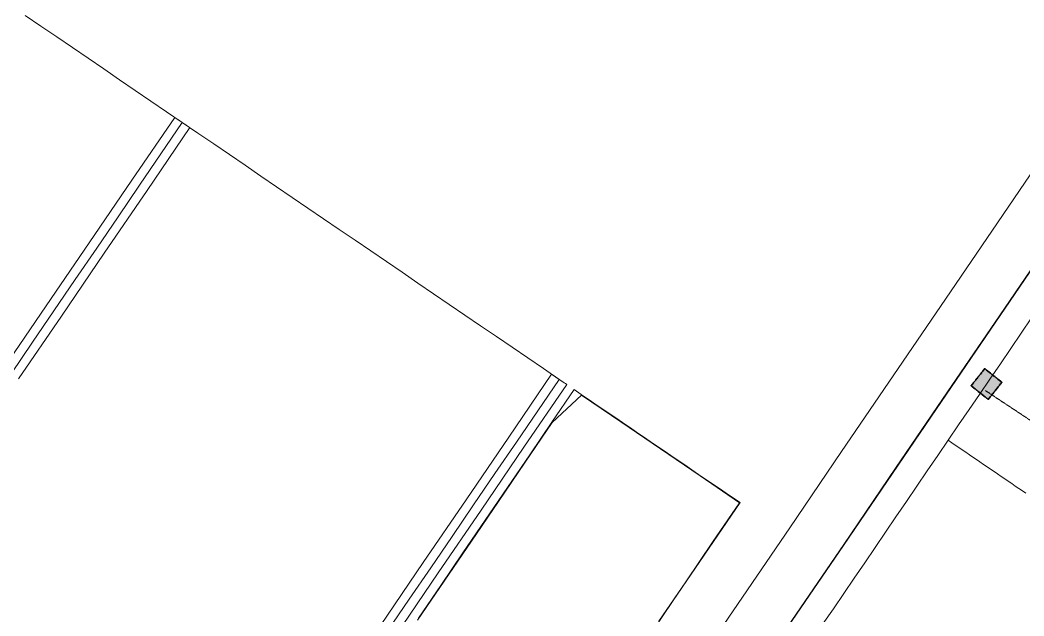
# Model space of a CAD drawing. Header units: millimetres. Extents: x -31757 to 121236, y -27283 to 63658.
# Drawn here: x 24432 to 29935, y 16731 to 19997 of the extents above; entities that cross this region are included whole.
import ezdxf

# ---------------------------------------------------------------- set-up
doc = ezdxf.new("R2010")
doc.units = ezdxf.units.MM
doc.linetypes.add('DASHDOT', pattern=[3.556, 2.54, -0.508, 0, -0.508])
for name, color, linetype, lineweight in [('01_切断（構造・壁）', 7, 'Continuous', 35), ('10_見えがかり', 7, 'Continuous', 13), ('30_敷地・外構', 8, 'Continuous', 9), ('40_通り芯', 1, 'DASHDOT', 9)]:
    doc.layers.add(name, color=color, linetype=linetype, lineweight=lineweight)

msp = doc.modelspace()

# ---------------------------------------------------------------- hatches: boundary and pattern name
at = {"layer": '01_切断（構造・壁）'}
msp.add_hatch(color=7, dxfattribs=at).paths.add_polyline_path([(29653.2, 17985.9), (29651.6, 17987.2), (29645.3, 17992.2), (29646.6, 17993.7), (29651.6, 18000), (29652.8, 18001.5), (29657.8, 18007.8), (29659, 18009.4), (29664, 18015.6), (29665.2, 18017.2), (29670.2, 18023.5), (29671.5, 18025), (29676.5, 18031.3), (29677.7, 18032.8), (29682.7, 18039.1), (29683.9, 18040.7), (29688.9, 18046.9), (29690.1, 18048.5), (29695.1, 18054.8), (29696.4, 18056.3), (29701.4, 18062.6), (29702.6, 18064.2), (29707.6, 18070.4), (29708.8, 18072), (29713.8, 18078.2), (29715.1, 18079.8), (29720, 18086.1), (29721.6, 18084.8), (29727.9, 18079.8), (29729.4, 18078.6), (29735.7, 18073.6), (29737.2, 18072.4), (29743.5, 18067.4), (29745.1, 18066.1), (29751.3, 18061.2), (29752.9, 18059.9), (29759.2, 18054.9), (29760.7, 18053.7), (29767, 18048.7), (29768.6, 18047.5), (29774.8, 18042.5), (29776.4, 18041.2), (29782.6, 18036.3), (29784.2, 18035), (29790.5, 18030), (29792, 18028.8), (29798.3, 18023.8), (29799.9, 18022.6), (29806.1, 18017.6), (29807.7, 18016.3), (29813.9, 18011.4), (29812.7, 18009.8), (29807.7, 18003.5), (29806.5, 18002), (29801.5, 17995.7), (29800.2, 17994.1), (29795.3, 17987.9), (29794, 17986.3), (29789, 17980.1), (29787.8, 17978.5), (29782.8, 17972.2), (29781.6, 17970.7), (29776.6, 17964.4), (29775.3, 17962.8), (29770.4, 17956.6), (29769.1, 17955), (29764.1, 17948.8), (29762.9, 17947.2), (29757.9, 17940.9), (29756.7, 17939.4), (29751.7, 17933.1), (29750.4, 17931.5), (29745.5, 17925.3), (29744.2, 17923.7), (29739.2, 17917.4), (29737.7, 17918.7), (29731.4, 17923.7), (29729.9, 17924.9), (29723.6, 17929.9), (29722, 17931.1), (29715.8, 17936.1), (29714.2, 17937.4), (29707.9, 17942.3), (29706.4, 17943.6), (29700.1, 17948.6), (29698.5, 17949.8), (29692.3, 17954.8), (29690.7, 17956), (29684.5, 17961), (29682.9, 17962.3), (29676.6, 17967.3), (29675.1, 17968.5), (29668.8, 17973.5), (29667.2, 17974.7), (29661, 17979.7), (29659.4, 17980.9)])

# ---------------------------------------------------------------- linework, layer by layer
msp.add_lwpolyline([(29653.2, 17985.9), (29651.6, 17987.2), (29645.3, 17992.2), (29646.6, 17993.7), (29651.6, 18000), (29652.8, 18001.5), (29657.8, 18007.8), (29659, 18009.4), (29664, 18015.6), (29665.2, 18017.2), (29670.2, 18023.5), (29671.5, 18025), (29676.5, 18031.3), (29677.7, 18032.8), (29682.7, 18039.1), (29683.9, 18040.7), (29688.9, 18046.9), (29690.1, 18048.5), (29695.1, 18054.8), (29696.4, 18056.3), (29701.4, 18062.6), (29702.6, 18064.2), (29707.6, 18070.4), (29708.8, 18072), (29713.8, 18078.2), (29715.1, 18079.8), (29720, 18086.1), (29721.6, 18084.8), (29727.9, 18079.8), (29729.4, 18078.6), (29735.7, 18073.6), (29737.2, 18072.4), (29743.5, 18067.4), (29745.1, 18066.1), (29751.3, 18061.2), (29752.9, 18059.9), (29759.2, 18054.9), (29760.7, 18053.7), (29767, 18048.7), (29768.6, 18047.5), (29774.8, 18042.5), (29776.4, 18041.2), (29782.6, 18036.3), (29784.2, 18035), (29790.5, 18030), (29792, 18028.8), (29798.3, 18023.8), (29799.9, 18022.6), (29806.1, 18017.6), (29807.7, 18016.3), (29813.9, 18011.4), (29812.7, 18009.8), (29807.7, 18003.5), (29806.5, 18002), (29801.5, 17995.7), (29800.2, 17994.1), (29795.3, 17987.9), (29794, 17986.3), (29789, 17980.1), (29787.8, 17978.5), (29782.8, 17972.2), (29781.6, 17970.7), (29776.6, 17964.4), (29775.3, 17962.8), (29770.4, 17956.6), (29769.1, 17955), (29764.1, 17948.8), (29762.9, 17947.2), (29757.9, 17940.9), (29756.7, 17939.4), (29751.7, 17933.1), (29750.4, 17931.5), (29745.5, 17925.3), (29744.2, 17923.7), (29739.2, 17917.4), (29737.7, 17918.7), (29731.4, 17923.7), (29729.9, 17924.9), (29723.6, 17929.9), (29722, 17931.1), (29715.8, 17936.1), (29714.2, 17937.4), (29707.9, 17942.3), (29706.4, 17943.6), (29700.1, 17948.6), (29698.5, 17949.8), (29692.3, 17954.8), (29690.7, 17956), (29684.5, 17961), (29682.9, 17962.3), (29676.6, 17967.3), (29675.1, 17968.5), (29668.8, 17973.5), (29667.2, 17974.7), (29661, 17979.7), (29659.4, 17980.9), (29653.2, 17985.9)], dxfattribs=at)
at = {"layer": '10_見えがかり'}
for points in [[(25259.7, 12220.3), (25518.8, 12619.4), (25803.5, 13037.1), (26657.7, 14290.3), (26942.4, 14708), (27227.1, 15125.7), (27796.5, 15961.1), (28081.3, 16378.8), (28650.7, 17214.2), (28935.4, 17632), (29504.8, 18467.4), (29789.6, 18885.1), (30359, 19720.5), (30643.7, 20138.2)], [(30939.7, 20046.9), (30370.3, 19211.5), (30085.6, 18793.8), (29800.8, 18376.1), (29516.1, 17958.4), (29231.4, 17540.7), (28946.7, 17123), (28662, 16705.3), (28377.3, 16287.5), (28092.5, 15869.8)], [(24341.4, 18086.4), (24576.1, 18430.7), (24810.8, 18775), (25045.5, 19119.3), (25280.1, 19463.6), (25293.9, 19454.2)], [(25293.9, 19454.2), (25300.8, 19449.5), (25307.7, 19444.8), (25321.5, 19435.5), (25328.3, 19430.8), (25335.2, 19426.1), (25342.1, 19421.4), (25349, 19416.7), (25355.9, 19412), (25362.8, 19407.3), (25128.1, 19063), (24893.4, 18718.7), (24658.7, 18374.4), (24424.1, 18030.1)], [(26407.2, 16678.4), (26641.9, 17022.7), (26876.6, 17367), (27111.2, 17711.3), (27345.9, 18055.6), (27359.7, 18046.2)], [(27359.7, 18046.2), (27366.6, 18041.5), (27373.5, 18036.8), (27414.8, 18008.6), (27421.7, 18003.9), (27428.5, 17999.2), (27193.9, 17655), (26959.2, 17310.7), (26724.5, 16966.4), (26489.8, 16622.1)], [(26611.1, 16707.6), (26906.4, 17140.9), (27054.1, 17357.5), (27201.7, 17574.2), (27349.4, 17790.8), (27509.5, 17941.6), (27726.1, 17794), (28159.4, 17498.7), (28376, 17351), (28228.4, 17134.4), (28080.7, 16917.8), (27933, 16701.1)]]:
    msp.add_lwpolyline(points, dxfattribs=at)
at = {"layer": '30_敷地・外構'}
for points in [[(25720.6, 12386.3), (26258, 13174.7), (26795.4, 13963.2), (27332.8, 14751.6), (27870.2, 15540), (28407.6, 16328.5), (28945, 17116.9), (29482.4, 17905.3), (30019.8, 18693.8), (30557.2, 19482.2), (31094.6, 20270.6)], [(24460.7, 20022.1), (24546.8, 19963.5), (24632.9, 19904.8), (24718.9, 19846.1), (24805, 19787.5), (24891.1, 19728.8), (24977.2, 19670.1), (25063.2, 19611.5), (25149.3, 19552.8), (25235.4, 19494.1), (25321.5, 19435.5), (25204.1, 19263.3), (25086.8, 19091.2), (24969.4, 18919), (24852.1, 18746.9), (24734.8, 18574.7), (24617.4, 18402.6), (24500.1, 18230.4), (24382.8, 18058.3)], [(24382.8, 18058.3), (24500.1, 18230.4), (24617.4, 18402.6), (24734.8, 18574.7), (24852.1, 18746.9), (24969.4, 18919), (25086.8, 19091.2), (25204.1, 19263.3), (25321.5, 19435.5), (25407.5, 19376.8), (25493.6, 19318.1), (25579.7, 19259.4), (25665.7, 19200.8), (25751.8, 19142.1), (25837.9, 19083.4), (25924, 19024.8), (26010, 18966.1), (26096.1, 18907.4), (26182.2, 18848.8), (26268.3, 18790.1), (26354.3, 18731.4), (26440.4, 18672.8), (26526.5, 18614.1), (26612.6, 18555.4), (26698.6, 18496.8), (26784.7, 18438.1), (26870.8, 18379.4), (26956.9, 18320.8), (27042.9, 18262.1), (27129, 18203.4), (27215.1, 18144.7), (27301.1, 18086.1), (27387.2, 18027.4), (27269.9, 17855.3), (27152.5, 17683.1), (27035.2, 17511), (26917.9, 17338.8), (26800.5, 17166.7), (26683.2, 16994.5), (26565.9, 16822.4), (26448.5, 16650.2)], [(28833.1, 16686.4), (28890.3, 16770.4), (28947.5, 16854.3), (29004.7, 16938.2), (29061.9, 17022.1), (29119.1, 17106), (29176.3, 17190), (29233.5, 17273.9), (29290.7, 17357.8), (29347.9, 17441.7), (29405.1, 17525.6), (29462.3, 17609.6), (29519.5, 17693.5), (29576.7, 17777.4), (29633.9, 17861.3), (29691.1, 17945.3), (29748.3, 18029.2), (29805.5, 18113.1), (29862.7, 18197), (29919.9, 18280.9), (29977.1, 18364.9)], [(26615.6, 16717.9), (26737.7, 16896.9), (26859.7, 17075.9), (26981.7, 17255), (27103.8, 17434), (27225.8, 17613), (27347.8, 17792.1), (27469.9, 17971.1), (27507.7, 17945.3), (27545.6, 17919.5), (27583.5, 17893.6), (27621.3, 17867.8), (27659.2, 17842), (27697.1, 17816.2), (27735, 17790.4), (27772.8, 17764.6), (27810.7, 17738.8), (27848.6, 17712.9), (27886.5, 17687.1), (27924.3, 17661.3), (27962.2, 17635.5), (28000.1, 17609.7), (28037.9, 17583.9), (28075.8, 17558.1), (28113.7, 17532.2), (28151.6, 17506.4), (28189.4, 17480.6), (28227.3, 17454.8), (28265.2, 17429), (28303, 17403.2), (28340.9, 17377.4), (28378.8, 17351.5), (28256.8, 17172.5), (28134.7, 16993.5), (28012.7, 16814.4), (27890.7, 16635.4)], [(29519.5, 17693.5), (29538.9, 17680.3), (29558.3, 17667.1), (29577.6, 17653.9), (29597, 17640.7), (29616.4, 17627.5), (29635.7, 17614.3), (29655.1, 17601.1), (29674.5, 17587.9), (29693.8, 17574.7), (29713.2, 17561.5), (29732.6, 17548.3), (29751.9, 17535.1), (29771.3, 17521.9), (29790.7, 17508.7), (29810, 17495.5), (29829.4, 17482.3), (29848.7, 17469.1), (29868.1, 17455.9), (29887.5, 17442.7), (29906.8, 17429.5), (29926.2, 17416.3), (29945.6, 17403.1)]]:
    msp.add_lwpolyline(points, dxfattribs=at)
at = {"layer": '40_通り芯'}
msp.add_lwpolyline([(45900, 7257.6), (29723.2, 17966.1)], dxfattribs=at)

doc.saveas('drawing.dxf')
